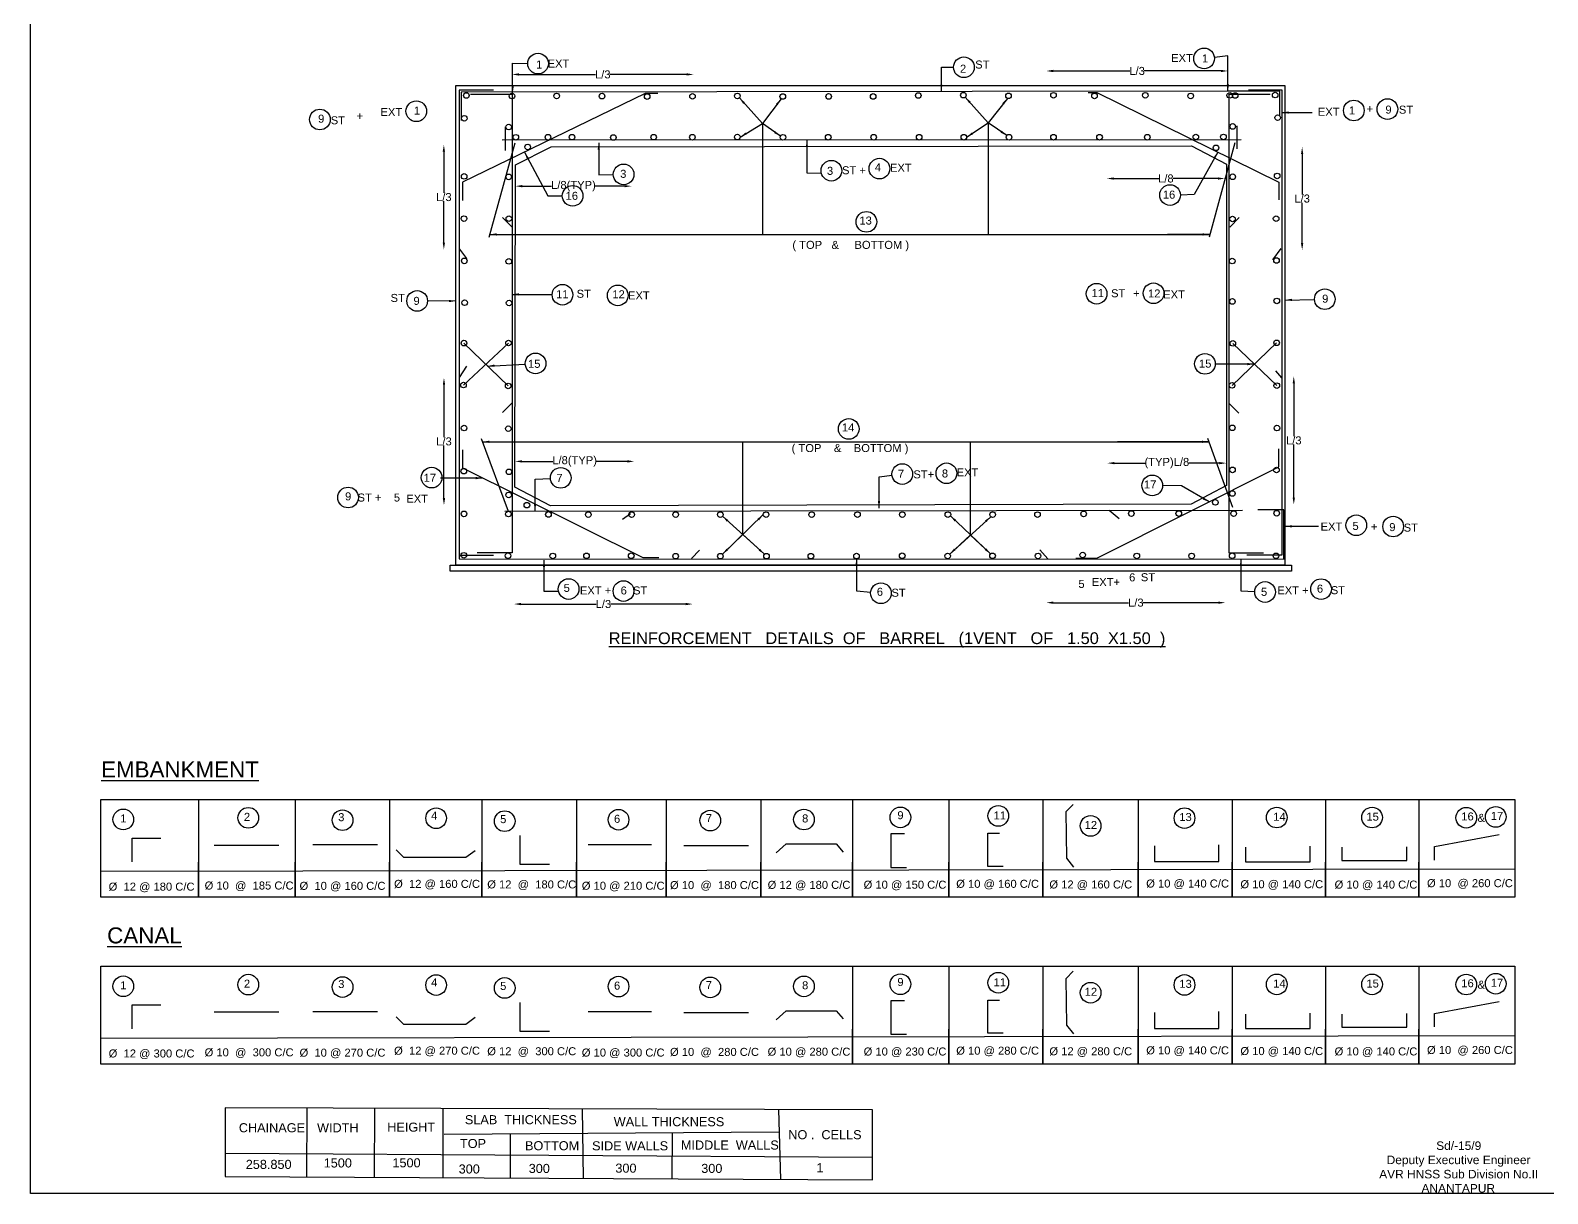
# Model space of a CAD drawing. Header units: inches. Extents: x 43114 to 47894, y -107 to 3224.
# Drawn here: x 43114 to 45958, y -107 to 2074 of the extents above; entities that cross this region are included whole.
import ezdxf

# ---------------------------------------------------------------- set-up
doc = ezdxf.new("R2010")
doc.units = ezdxf.units.IN
doc.header["$MEASUREMENT"] = 0
for name, color, linetype in [('DIMENSIONS', 255, 'Continuous'), ('DRAWING', 2, 'Continuous'), ('TEXT', 1, 'Continuous')]:
    doc.layers.add(name, color=color, linetype=linetype)
doc.styles.get("Standard").update_dxf_attribs({"font": 'arial.ttf', "height": 15})
doc.dimstyles.get("Standard").update_dxf_attribs({"dimtxt": 12, "dimasz": 13, "dimexe": 0.18, "dimexo": 0.0625, "dimgap": 0.09, "dimtad": 0, "dimtih": 1, "dimtoh": 1, "dimdec": 4, "dimzin": 0, "dimdsep": 46, "dimtxsty": 'Standard', "dimcen": 0.09, "dimse1": 1, "dimse2": 1, "dimadec": 0, "dimazin": 0, "dimtfac": 1, "dimtdec": 4, "dimtofl": 0, "dimtmove": 0, "dimatfit": 3, "dimfxl": 1, "dimtolj": 1, "dimtzin": 0, "dimarcsym": 0})

# ---------------------------------------------------------------- blocks, each defined once
blk = doc.blocks.new('*D12')
at = {"layer": 'Defpoints', "color": 0, "transparency": 16777216}
for p in [(44357, 1990.9), (44357, 1970.1), (44016.3, 1955.6)]:
    blk.add_point(p, dxfattribs=at)
at = {"layer": 'DIMENSIONS', "color": 0, "lineweight": -2, "transparency": 16777216}
for p, q in [((44029.3, 1990.9), (44173.2, 1990.9)), ((44344, 1990.9), (44200, 1990.9))]:
    blk.add_line(p, q, dxfattribs=at)
at = {"layer": 'DIMENSIONS', "color": 0, "transparency": 16777216}
for points in [[(44029.3, 1993.1), (44029.3, 1988.8), (44016.3, 1990.9)], [(44344, 1993.1), (44344, 1988.8), (44357, 1990.9)]]:
    blk.add_solid(points, dxfattribs=at)
at = {"layer": 'DIMENSIONS', "color": 0, "transparency": 16777216, "insert": (44186.6, 1990.9), "char_height": 15, "attachment_point": 5}
blk.add_mtext('\\A1;L/3', dxfattribs=at)
blk = doc.blocks.new('*D13')
at = {"layer": 'Defpoints', "color": 0, "transparency": 16777216}
for p in [(43911.2, 1859.1), (43888.7, 1662.7), (43911.2, 1662.7)]:
    blk.add_point(p, dxfattribs=at)
at = {"layer": 'DIMENSIONS', "color": 0, "lineweight": -2, "transparency": 16777216}
for p, q in [((43888.7, 1846.1), (43888.7, 1768.8)), ((43888.7, 1675.7), (43888.7, 1753.1))]:
    blk.add_line(p, q, dxfattribs=at)
at = {"layer": 'DIMENSIONS', "color": 0, "transparency": 16777216}
for points in [[(43886.5, 1846.1), (43890.9, 1846.1), (43888.7, 1859.1)], [(43886.5, 1675.7), (43890.9, 1675.7), (43888.7, 1662.7)]]:
    blk.add_solid(points, dxfattribs=at)
at = {"layer": 'DIMENSIONS', "color": 0, "transparency": 16777216, "insert": (43888.7, 1760.9), "char_height": 15, "attachment_point": 5}
blk.add_mtext('\\A1;L/3', dxfattribs=at)
blk = doc.blocks.new('*D14')
at = {"layer": 'Defpoints', "color": 0, "transparency": 16777216}
for p in [(43911.2, 1422.1), (43888.9, 1183.7), (43911.2, 1183.7)]:
    blk.add_point(p, dxfattribs=at)
at = {"layer": 'DIMENSIONS', "color": 0, "lineweight": -2, "transparency": 16777216}
for p, q in [((43888.9, 1409.1), (43888.9, 1310.8)), ((43888.9, 1196.7), (43888.9, 1295.1))]:
    blk.add_line(p, q, dxfattribs=at)
at = {"layer": 'DIMENSIONS', "color": 0, "transparency": 16777216}
for points in [[(43886.7, 1409.1), (43891.1, 1409.1), (43888.9, 1422.1)], [(43886.7, 1196.7), (43891.1, 1196.7), (43888.9, 1183.7)]]:
    blk.add_solid(points, dxfattribs=at)
at = {"layer": 'DIMENSIONS', "color": 0, "transparency": 16777216, "insert": (43888.9, 1302.9), "char_height": 15, "attachment_point": 5}
blk.add_mtext('\\A1;L/3', dxfattribs=at)
blk = doc.blocks.new('*D15')
at = {"layer": 'Defpoints', "color": 0, "transparency": 16777216}
for p in [(44022, 1259.5), (44245.6, 1265.5), (44245.6, 1182.9)]:
    blk.add_point(p, dxfattribs=at)
at = {"layer": 'DIMENSIONS', "color": 0, "lineweight": -2, "transparency": 16777216}
for p, q in [((44035, 1265.5), (44092.9, 1265.5)), ((44232.6, 1265.5), (44174.6, 1265.5))]:
    blk.add_line(p, q, dxfattribs=at)
at = {"layer": 'DIMENSIONS', "color": 0, "transparency": 16777216}
for points in [[(44035, 1267.7), (44035, 1263.4), (44022, 1265.5)], [(44232.6, 1267.7), (44232.6, 1263.4), (44245.6, 1265.5)]]:
    blk.add_solid(points, dxfattribs=at)
at = {"layer": 'DIMENSIONS', "color": 0, "transparency": 16777216, "insert": (44133.8, 1265.5), "char_height": 15, "attachment_point": 5}
blk.add_mtext('\\A1;L/8(TYP)', dxfattribs=at)
blk = doc.blocks.new('*D16')
at = {"layer": 'Defpoints', "color": 0, "transparency": 16777216}
for p in [(44022.8, 1781.9), (44240.4, 1791.1), (44240.4, 1781.5)]:
    blk.add_point(p, dxfattribs=at)
at = {"layer": 'DIMENSIONS', "color": 0, "lineweight": -2, "transparency": 16777216}
for p, q in [((44035.8, 1781.5), (44090.7, 1781.5)), ((44227.4, 1781.5), (44172.5, 1781.5))]:
    blk.add_line(p, q, dxfattribs=at)
at = {"layer": 'DIMENSIONS', "color": 0, "transparency": 16777216}
for points in [[(44035.8, 1783.6), (44035.8, 1779.3), (44022.8, 1781.5)], [(44227.4, 1783.6), (44227.4, 1779.3), (44240.4, 1781.5)]]:
    blk.add_solid(points, dxfattribs=at)
at = {"layer": 'DIMENSIONS', "color": 0, "transparency": 16777216, "insert": (44131.6, 1781.5), "char_height": 15, "attachment_point": 5}
blk.add_mtext('\\A1;L/8(TYP)', dxfattribs=at)
blk = doc.blocks.new('*D17')
at = {"layer": 'Defpoints', "color": 0, "transparency": 16777216}
for p in [(45358.1, 1997.4), (45018, 1970.1), (45358.1, 1970.1)]:
    blk.add_point(p, dxfattribs=at)
at = {"layer": 'DIMENSIONS', "color": 0, "lineweight": -2, "transparency": 16777216}
for p, q in [((45031, 1997.4), (45174.7, 1997.4)), ((45345.1, 1997.4), (45201.5, 1997.4))]:
    blk.add_line(p, q, dxfattribs=at)
at = {"layer": 'DIMENSIONS', "color": 0, "transparency": 16777216}
for points in [[(45031, 1999.6), (45031, 1995.2), (45018, 1997.4)], [(45345.1, 1999.6), (45345.1, 1995.2), (45358.1, 1997.4)]]:
    blk.add_solid(points, dxfattribs=at)
at = {"layer": 'DIMENSIONS', "color": 0, "transparency": 16777216, "insert": (45188.1, 1997.4), "char_height": 15, "attachment_point": 5}
blk.add_mtext('\\A1;L/3', dxfattribs=at)
blk = doc.blocks.new('*D18')
at = {"layer": 'Defpoints', "color": 0, "transparency": 16777216}
for p in [(45131.4, 1795.8), (45131.4, 1794.8), (45352.6, 1794.8)]:
    blk.add_point(p, dxfattribs=at)
at = {"layer": 'DIMENSIONS', "color": 0, "lineweight": -2, "transparency": 16777216}
for p, q in [((45144.4, 1795.8), (45228.6, 1795.8)), ((45339.6, 1795.8), (45255.5, 1795.8))]:
    blk.add_line(p, q, dxfattribs=at)
at = {"layer": 'DIMENSIONS', "color": 0, "transparency": 16777216}
for points in [[(45144.4, 1798), (45144.4, 1793.6), (45131.4, 1795.8)], [(45339.6, 1798), (45339.6, 1793.6), (45352.6, 1795.8)]]:
    blk.add_solid(points, dxfattribs=at)
at = {"layer": 'DIMENSIONS', "color": 0, "transparency": 16777216, "insert": (45242, 1795.8), "char_height": 15, "attachment_point": 5}
blk.add_mtext('\\A1;L/8', dxfattribs=at)
blk = doc.blocks.new('*D19')
at = {"layer": 'Defpoints', "color": 0, "transparency": 16777216}
for p in [(45132.4, 1262.3), (45355.4, 1262.3), (45355.4, 1262.3)]:
    blk.add_point(p, dxfattribs=at)
at = {"layer": 'DIMENSIONS', "color": 0, "lineweight": -2, "transparency": 16777216}
for p, q in [((45145.4, 1262.3), (45203, 1262.3)), ((45342.4, 1262.3), (45284.8, 1262.3))]:
    blk.add_line(p, q, dxfattribs=at)
at = {"layer": 'DIMENSIONS', "color": 0, "transparency": 16777216}
for points in [[(45145.4, 1264.4), (45145.4, 1260.1), (45132.4, 1262.3)], [(45342.4, 1264.4), (45342.4, 1260.1), (45355.4, 1262.3)]]:
    blk.add_solid(points, dxfattribs=at)
at = {"layer": 'DIMENSIONS', "color": 0, "transparency": 16777216, "insert": (45243.9, 1262.3), "char_height": 15, "attachment_point": 5}
blk.add_mtext('\\A1;(TYP)L/8', dxfattribs=at)
blk = doc.blocks.new('*D20')
at = {"layer": 'Defpoints', "color": 0, "transparency": 16777216}
for p in [(44020.2, 1059.5), (44355.1, 1059.5), (44355.1, 998.1)]:
    blk.add_point(p, dxfattribs=at)
at = {"layer": 'DIMENSIONS', "color": 0, "lineweight": -2, "transparency": 16777216}
for p, q in [((44033.2, 998.1), (44174.3, 998.1)), ((44342.1, 998.1), (44201.1, 998.1))]:
    blk.add_line(p, q, dxfattribs=at)
at = {"layer": 'DIMENSIONS', "color": 0, "transparency": 16777216}
for points in [[(44033.2, 1000.3), (44033.2, 995.9), (44020.2, 998.1)], [(44342.1, 1000.3), (44342.1, 995.9), (44355.1, 998.1)]]:
    blk.add_solid(points, dxfattribs=at)
at = {"layer": 'DIMENSIONS', "color": 0, "transparency": 16777216, "insert": (44187.7, 998.1), "char_height": 15, "attachment_point": 5}
blk.add_mtext('\\A1;L/3', dxfattribs=at)
blk = doc.blocks.new('*D21')
at = {"layer": 'Defpoints', "color": 0, "transparency": 16777216}
for p in [(45017.9, 1059.5), (45353.5, 1059.5), (45353.5, 1000.7)]:
    blk.add_point(p, dxfattribs=at)
at = {"layer": 'DIMENSIONS', "color": 0, "lineweight": -2, "transparency": 16777216}
for p, q in [((45030.9, 1000.7), (45172.3, 1000.7)), ((45340.5, 1000.7), (45199.1, 1000.7))]:
    blk.add_line(p, q, dxfattribs=at)
at = {"layer": 'DIMENSIONS', "color": 0, "transparency": 16777216}
for points in [[(45030.9, 1002.8), (45030.9, 998.5), (45017.9, 1000.7)], [(45340.5, 1002.8), (45340.5, 998.5), (45353.5, 1000.7)]]:
    blk.add_solid(points, dxfattribs=at)
at = {"layer": 'DIMENSIONS', "color": 0, "transparency": 16777216, "insert": (45185.7, 1000.7), "char_height": 15, "attachment_point": 5}
blk.add_mtext('\\A1;L/3', dxfattribs=at)
blk = doc.blocks.new('*D22')
at = {"layer": 'Defpoints', "color": 0, "transparency": 16777216}
for p in [(45465.2, 1854.7), (45465.2, 1661.7), (45497.5, 1661.7)]:
    blk.add_point(p, dxfattribs=at)
at = {"layer": 'DIMENSIONS', "color": 0, "lineweight": -2, "transparency": 16777216}
for p, q in [((45497.5, 1841.7), (45497.5, 1766.1)), ((45497.5, 1674.7), (45497.5, 1750.4))]:
    blk.add_line(p, q, dxfattribs=at)
at = {"layer": 'DIMENSIONS', "color": 0, "transparency": 16777216}
for points in [[(45495.3, 1841.7), (45499.6, 1841.7), (45497.5, 1854.7)], [(45495.3, 1674.7), (45499.6, 1674.7), (45497.5, 1661.7)]]:
    blk.add_solid(points, dxfattribs=at)
at = {"layer": 'DIMENSIONS', "color": 0, "transparency": 16777216, "insert": (45497.5, 1758.2), "char_height": 15, "attachment_point": 5}
blk.add_mtext('\\A1;L/3', dxfattribs=at)
blk = doc.blocks.new('*D23')
at = {"layer": 'Defpoints', "color": 0, "transparency": 16777216}
for p in [(45465.2, 1424.9), (45465.2, 1184.8), (45481.8, 1184.8)]:
    blk.add_point(p, dxfattribs=at)
at = {"layer": 'DIMENSIONS', "color": 0, "lineweight": -2, "transparency": 16777216}
for p, q in [((45481.8, 1411.9), (45481.8, 1312.7)), ((45481.8, 1197.8), (45481.8, 1297))]:
    blk.add_line(p, q, dxfattribs=at)
at = {"layer": 'DIMENSIONS', "color": 0, "transparency": 16777216}
for points in [[(45479.7, 1411.9), (45484, 1411.9), (45481.8, 1424.9)], [(45479.7, 1197.8), (45484, 1197.8), (45481.8, 1184.8)]]:
    blk.add_solid(points, dxfattribs=at)
at = {"layer": 'DIMENSIONS', "color": 0, "transparency": 16777216, "insert": (45481.8, 1304.8), "char_height": 15, "attachment_point": 5}
blk.add_mtext('\\A1;L/3', dxfattribs=at)

msp = doc.modelspace()

# ---------------------------------------------------------------- linework, layer by layer
at = {"layer": 'DIMENSIONS', "color": 0}
for points in [[(47866.9341, -107.15643), (43113.60734, -107.15643), (43113.60734, 3223.7276), (47866.9341, 3223.7276)], [(43911.20221, 1970.09707), (45465.18072, 1970.09707), (45465.18072, 1071.07114), (43911.20221, 1071.07114)], [(43900.82575, 1071.07114), (45477.26837, 1071.07114), (45477.26837, 1059.54431), (43900.82575, 1059.54431)]]:
    msp.add_lwpolyline(points, close=True, dxfattribs=at)
for points in [[(43981.51404, 1961.25645), (43917.66757, 1961.25645), (43917.66757, 1083.01783), (45465.18072, 1082.19506)], [(45455.88394, 1913.52929), (45455.88394, 1959.39048), (45358.31889, 1959.39048), (43921.44177, 1957.83593), (43921.44177, 1904.30744)], [(44290.05481, 1954.8723), (44265.97558, 1954.8723), (43923.88284, 1788.93222), (43923.88284, 1754.42552)], [(43938.37175, 1953.89787), (44016.45403, 1953.89787), (44016.45403, 1094.07107), (43951.1508, 1094.07107)], [(45096.34321, 1956.95323), (45112.42064, 1956.95323), (45453.64158, 1789.02239), (45453.64158, 1755.61854)], [(45425.32953, 1093.42523), (45360.46645, 1093.42523), (45360.46645, 1953.65748), (45437.61013, 1953.65748)], [(45397.02515, 1961.79354), (45459.48228, 1961.79354), (45459.48228, 1089.44743), (45393.81161, 1089.44743)], [(44003.67153, 1892.87062), (44003.67153, 1848.55378)], [(44486.15812, 1898.84671), (44486.15812, 1690.98977)], [(44909.00623, 1900.48608), (44909.00623, 1690.98977)], [(45375.03714, 1894.36809), (45375.03714, 1851.48743)], [(44021.9473, 1862.30087), (43972.98367, 1685.42676)], [(45383.06484, 1868.27194), (43997.91012, 1867.39717)], [(44022.87766, 1821.36974), (44089.54252, 1854.98226), (45290.19299, 1856.79029), (45355.40659, 1822.98632), (45355.40659, 1220.2384), (45289.70656, 1185.52477), (44088.82379, 1182.47821), (44021.92912, 1217.04012), (44022.87766, 1821.36974)], [(45371.14874, 1862.77495), (45322.90813, 1685.80764)], [(43998.34949, 1722.63291), (44016.45403, 1704.43742)], [(45379.24803, 1722.93886), (45361.91148, 1704.77962)], [(43917.73846, 1663.39072), (43931.09381, 1645.97571)], [(45457.32548, 1664.5722), (45441.828, 1643.52122)], [(44009.82153, 1487.43843), (43925.45675, 1408.58263)], [(43926.30409, 1487.277), (44009.19297, 1407.004)], [(45449.60781, 1487.71234), (45366.11871, 1408.05864)], [(45367.51542, 1486.68007), (45449.96019, 1407.59741)], [(43917.80366, 1422.96832), (43931.83355, 1444.25924)], [(45459.12342, 1422.35258), (45448.46098, 1434.99476)], [(44016.18336, 1374.82825), (43998.41821, 1357.14913)], [(45360.79109, 1374.2556), (45379.04371, 1356.19534)], [(43958.91423, 1308.30868), (44009.46858, 1172.20034)], [(45320.0045, 1309.29703), (45367.12634, 1179.58371)], [(44291.83585, 1084.74515), (44262.06359, 1084.74515), (43924.24658, 1252.6077), (43924.24658, 1287.3292)], [(44449.19269, 1128.07149), (44449.19269, 1302.24158)], [(44876.05076, 1127.47472), (44876.05076, 1302.24158)], [(45073.47373, 1084.05736), (45112.75811, 1084.05736), (45453.56012, 1255.05708), (45453.56012, 1288.98409)], [(44002.78935, 1172.19027), (45385.66291, 1174.27544)], [(44223.65825, 1157.08607), (44238.47379, 1167.72788)], [(45135.99655, 1173.901), (45154.7514, 1158.4938)], [(45463.34929, 1082.19603), (45463.34929, 1174.55926), (45414.26986, 1174.55926)], [(43917.66757, 1089.78402), (43981.74393, 1089.78402)], [(44368.01401, 1098.93081), (44352.73549, 1083.19943)], [(45020.79192, 1082.86425), (45005.83495, 1099.62761)]]:
    msp.add_lwpolyline(points, dxfattribs=at)
for centre in [(43930.94011, 1951.46515), (44016.31121, 1950.32757), (44100.13857, 1950.6463), (44185.22421, 1950.29535), (44269.82243, 1949.452), (44354.77628, 1949.85829), (44438.92892, 1950.56705), (44523.9347, 1949.55089), (44609.97997, 1949.64411), (44693.33291, 1949.64411), (44777.92379, 1951.49979), (44862.47713, 1952.09637), (44947.06799, 1950.85926), (45031.45253, 1951.89019), (45108.32576, 1950.65381), (45203.43892, 1951.89093), (45288.64874, 1950.65381), (45361.85595, 1951.65263), (45371.96386, 1951.46381), (45446.85158, 1952.24192), (43927.00112, 1908.70037), (45451.58724, 1909.89751), (44010.30919, 1892.26541), (44023.59567, 1873.1341), (44083.80004, 1873.23569), (44128.86069, 1873.35339), (44206.52498, 1872.74702), (44281.9815, 1873.33841), (44354.48887, 1873.24224), (44438.81661, 1873.47551), (44524.36182, 1873.16858), (44609.18444, 1873.20827), (44694.33401, 1873.20827), (44779.59691, 1873.20827), (44863.38825, 1873.20827), (44948.1514, 1873.20827), (45031.47066, 1873.20827), (45117.71801, 1873.20827), (45207.21623, 1873.20827), (45298.16106, 1873.65244), (45349.9888, 1873.68523), (45367.29683, 1893.38862), (44045.79355, 1854.98322), (45335.99189, 1853.30502), (43926.81759, 1799.76754), (44010.24282, 1798.8253), (45367.3318, 1799.09312), (45450.67844, 1800.58716), (43926.34407, 1720.62135), (44010.60962, 1720.52991), (45366.93172, 1719.94305), (45448.66938, 1720.56398), (43927.00977, 1641.38824), (44010.39768, 1640.48803), (45366.43175, 1641.0847), (45449.40502, 1642.15268), (43927.61457, 1562.94943), (44010.8089, 1562.46512), (45366.71408, 1565.3605), (45449.90064, 1566.37151), (43926.30409, 1487.277), (44009.82153, 1487.43843), (45367.51542, 1486.68007), (45449.60781, 1487.71234), (43925.45675, 1408.58263), (44009.19297, 1407.004), (45366.11871, 1408.05864), (45449.96019, 1407.59741), (43926.61732, 1328.08561), (44009.54516, 1326.88743), (45366.50487, 1328.42754), (45450.24435, 1328.02713), (43926.01786, 1247.20818), (45366.95548, 1249.5909), (45449.28625, 1249.40262), (44010.7441, 1246.00999), (44010.24327, 1202.59967), (45366.70795, 1205.2938), (43926.41347, 1167.12228), (44009.71603, 1166.77102), (44044.33757, 1183.45594), (44084.75864, 1166.0685), (44159.46177, 1165.83184), (44240.63638, 1165.83184), (44323.24269, 1165.83184), (44406.78713, 1165.83184), (44492.68793, 1165.83184), (44578.25406, 1165.83184), (44663.94066, 1165.83184), (44747.98348, 1165.83184), (44833.45586, 1165.83184), (44917.3014, 1165.83184), (45001.35606, 1165.83184), (45087.89952, 1167.12461), (45177.31292, 1167.74404), (45266.21276, 1167.74404), (45334.86837, 1188.72528), (45369.01196, 1167.62454), (45449.83553, 1168.37766), (43925.99622, 1089.50972), (44008.997, 1088.66218), (44092.88758, 1088.32084), (44156.04917, 1088.45757), (44239.89979, 1088.63194), (44323.0649, 1087.86527), (44407.01064, 1087.86527), (44493.51503, 1087.86527), (44576.64452, 1087.86527), (44662.13894, 1088.13349), (44747.88953, 1088.58215), (44832.97199, 1088.22322), (44917.15826, 1088.49124), (45002.37061, 1088.23762), (45086.23713, 1090.09239), (45187.4766, 1088.27132), (45290.25742, 1088.27132), (45366.37099, 1088.64787), (45448.32498, 1088.45959)]:
    msp.add_circle(centre, 5.24032, dxfattribs=at)
at = {"layer": 'DRAWING', "color": 0}
for points in [[(43245.4694, 631.90316), (45896.26093, 631.90316), (45896.26093, 448.57817), (43245.43742, 448.57817), (43245.4694, 631.90316)], [(43428.59964, 631.90316), (43428.59964, 448.57817), (43428.59964, 514.08312)], [(43609.82728, 631.90316), (43609.82728, 448.57817), (43609.82728, 514.08312)], [(43786.84837, 631.90316), (43786.84837, 448.57817), (43786.84837, 514.08312)], [(43959.78749, 631.90316), (43959.78749, 448.57817), (43959.78749, 514.08312)], [(44137.56167, 631.90316), (44137.56167, 448.57817), (44137.56167, 514.08312)], [(44305.26019, 631.90316), (44305.26019, 448.57817), (44305.26019, 514.08312)], [(44482.7848, 631.90316), (44482.7848, 448.57817), (44482.7848, 514.08312)], [(44654.87061, 631.90316), (44654.87061, 448.57817), (44654.87061, 514.08312)], [(44835.0155, 631.90316), (44835.0155, 448.57817), (44835.0155, 514.08312)], [(45011.22997, 631.90316), (45011.22997, 448.57817), (45011.22997, 514.08312)], [(45190.06473, 631.90316), (45190.06473, 448.57817), (45190.06473, 514.08312)], [(45366.12631, 631.90316), (45366.12631, 448.57817), (45366.12631, 514.08312)], [(45541.03063, 631.90316), (45541.03063, 448.57817), (45541.03063, 514.08312)], [(45715.93496, 631.90316), (45715.93496, 448.57817), (45715.93496, 514.08312)], [(45069.39909, 504.88076), (45056.47777, 521.62759), (45055.02056, 609.05608), (45068.36979, 622.36021)], [(43304.35061, 514.59715), (43304.35061, 559.42465), (43358.1014, 559.42465)], [(43457.8909, 546.11648), (43579.50668, 546.11648)], [(43642.93339, 547.28875), (43764.4569, 547.28875)], [(44030.96224, 564.06932), (44030.96224, 510.36971), (44086.58263, 510.36971)], [(44159.02933, 547.25901), (44277.84027, 547.25901)], [(44338.60204, 545.40813), (44459.53287, 545.40813)], [(44511.71032, 531.61231), (44530.17254, 548.42262), (44624.11956, 548.42262), (44636.97301, 533.24664)], [(44752.29252, 567.21619), (44726.61995, 567.21619), (44726.61995, 504.52666), (44755.62399, 504.52666)], [(44937.19889, 506.24718), (44908.30746, 506.24718), (44908.30746, 568.45679), (44930.26882, 568.45679)], [(45220.83584, 544.96445), (45220.83584, 515.19296), (45341.58058, 515.19296), (45341.58058, 546.97728)], [(45391.33335, 542.08299), (45391.33335, 515.05355), (45512.72627, 515.05355), (45512.72627, 544.18227)], [(45572.04171, 542.29216), (45572.04171, 517.47389), (45694.01035, 517.47389), (45694.01035, 543.026)], [(45745.46105, 518.15395), (45745.46105, 543.45313), (45866.73201, 565.81352)], [(43799.18793, 537.22629), (43813.20986, 523.45118), (43930.05941, 523.45118), (43947.11945, 536.29239)], [(43245.44591, 497.23527), (45896.26093, 501.94519)], [(43245.4694, 319.16724), (45896.26093, 319.16724), (45896.26093, 135.84225), (43245.43742, 135.84225), (43245.4694, 319.16724)], [(44654.87061, 319.16724), (44654.87061, 135.84225), (44654.87061, 201.3472)], [(44835.0155, 319.16724), (44835.0155, 135.84225), (44835.0155, 201.3472)], [(45011.22997, 319.16724), (45011.22997, 135.84225), (45011.22997, 201.3472)], [(45190.06473, 319.16724), (45190.06473, 135.84225), (45190.06473, 201.3472)], [(45366.12631, 319.16724), (45366.12631, 135.84225), (45366.12631, 201.3472)], [(45541.03063, 319.16724), (45541.03063, 135.84225), (45541.03063, 201.3472)], [(45715.93496, 319.16724), (45715.93496, 135.84225), (45715.93496, 201.3472)], [(45069.39909, 192.14484), (45056.47777, 208.89167), (45055.02056, 296.32016), (45068.36979, 309.62429)], [(43304.35061, 201.86123), (43304.35061, 246.68873), (43358.1014, 246.68873)], [(43457.8909, 233.38056), (43579.50668, 233.38056)], [(43642.93339, 234.55283), (43764.4569, 234.55283)], [(44030.96224, 251.3334), (44030.96224, 197.6338), (44086.58263, 197.6338)], [(44159.02933, 234.52309), (44277.84027, 234.52309)], [(44338.60204, 232.67221), (44459.53287, 232.67221)], [(44511.71032, 218.87639), (44530.17254, 235.6867), (44624.11956, 235.6867), (44636.97301, 220.51072)], [(44752.29252, 254.48027), (44726.61995, 254.48027), (44726.61995, 191.79074), (44755.62399, 191.79074)], [(44937.19889, 193.51127), (44908.30746, 193.51127), (44908.30746, 255.72087), (44930.26882, 255.72087)], [(45220.83584, 232.22853), (45220.83584, 202.45705), (45341.58058, 202.45705), (45341.58058, 234.24137)], [(45391.33335, 229.34707), (45391.33335, 202.31763), (45512.72627, 202.31763), (45512.72627, 231.44635)], [(45572.04171, 229.55624), (45572.04171, 204.73797), (45694.01035, 204.73797), (45694.01035, 230.29008)], [(45745.46105, 205.41804), (45745.46105, 230.71722), (45866.73201, 253.0776)], [(43799.18793, 224.49037), (43813.20986, 210.71526), (43930.05941, 210.71526), (43947.11945, 223.55647)], [(43245.44591, 184.49935), (45896.26093, 189.20927)], [(43478.63589, 53.55119), (43478.63589, -75.10788), (44692.10754, -81.25386), (44692.10754, 50.14436), (43478.63589, 53.55119)], [(43632.14005, 53.12023), (43631.48668, -75.88204)], [(43758.94376, 52.76422), (43758.28894, -76.52427)], [(43886.67526, 52.40562), (43886.90325, -77.17567)], [(44147.65349, 51.67292), (44149.97966, -78.5081)], [(44515.73764, 50.63952), (44519.46496, -80.37946)], [(43889.00027, 4.30976), (44516.93494, 8.5531)], [(44013.209, 5.14912), (44012.78881, -77.81325)], [(44316.32898, 7.19748), (44315.89064, -79.3484)], [(43478.63589, -31.00084), (44692.10754, -38.56462)]]:
    msp.add_lwpolyline(points, dxfattribs=at)
for centre in [(44065.19745, 2011.16048), (44863.47008, 2004.37103), (45313.69888, 2020.88725), (43837.06561, 1921.94765), (45594.37213, 1923.27908), (45657.36481, 1925.90128), (43656.30784, 1906.47448), (44225.61164, 1803.59264), (44615.05051, 1810.48375), (44705.14989, 1814.31058), (44130.06576, 1763.41406), (45249.85793, 1764.85934), (44680.75683, 1714.57988), (44111.01102, 1578.0244), (44214.67495, 1576.73673), (45112.25521, 1579.81781), (45218.93371, 1580.64828), (43838.62292, 1566.31007), (45539.94121, 1569.56358), (44060.55748, 1449.126), (45315.31501, 1448.36523), (44647.63964, 1326.30437), (43865.80569, 1235.15778), (44107.79668, 1234.65188), (44747.97802, 1241.83108), (44830.76616, 1243.18697), (45216.46916, 1220.43932), (43709.19134, 1197.8133), (45598.9499, 1145.77086), (45668.0856, 1143.4095), (44122.51367, 1026.28825), (44225.43865, 1022.45479), (44708.02295, 1018.38268), (45427.90068, 1020.696), (45532.91367, 1026.07615), (43287.85768, 594.35218), (43522.1905, 597.35679), (43698.80211, 592.90727), (43874.22902, 596.64546), (44002.70664, 591.13192), (44216.09879, 593.76846), (44387.99571, 592.20901), (44563.66505, 594.18571), (44744.46088, 598.15546), (44927.91808, 601.00578), (45100.98761, 582.25973), (45276.9209, 596.80268), (45449.90645, 597.90468), (45628.49476, 597.90468), (45805.05955, 597.60276), (45860.37689, 599.10008), (43287.85768, 281.61626), (43522.1905, 284.62088), (43698.80211, 280.17136), (43874.22902, 283.90954), (44002.70664, 278.396), (44216.09879, 281.03254), (44387.99571, 279.4731), (44563.66505, 281.44979), (44744.46088, 285.41954), (44927.91808, 288.26986), (45100.98761, 269.52382), (45276.9209, 284.06677), (45449.90645, 285.16876), (45628.49476, 285.16876), (45805.05955, 284.86684), (45860.37689, 286.36416)]:
    msp.add_circle(centre, 19.37489, dxfattribs=at)

# ---------------------------------------------------------------- texts
at = {"layer": 'DIMENSIONS', "color": 0, "insert": (45642.30604, -9.1952), "char_height": 16, "width": 295.3887963, "attachment_point": 1}
msp.add_mtext('\\pi106.44;Sd/-15/9\\P\\pi13.593;Deputy Executive Engineer \\P\\pi-0.36563;AVR HNSS Sub Division No.II \\P\\pi78.909;ANANTAPUR ', dxfattribs=at)
at = {"layer": 'TEXT', "color": 0}
for s, height, p in [('EXT', 15, (45251.81419, 2014.31957)), ('1', 15, (45309.78238, 2013.48556)), ('1', 15, (44061.50636, 2002.03402)), ('EXT', 15, (44083.12659, 2003.8166)), ('2', 15, (44856.13294, 1994.1613)), ('ST', 15, (44884.67034, 2001.98121)), ('9', 15, (43653.02824, 1900.47405)), ('ST', 15, (43676.69307, 1897.45596)), ('+', 15, (43725.03608, 1905.67401)), ('EXT ', 15, (43769.89137, 1913.02607)), ('1', 15, (43832.47098, 1915.57754)), ('EXT', 15, (45526.82723, 1913.35846)), ('1', 15, (45585.19719, 1915.85581)), ('+', 15, (45618.31874, 1918.95603)), ('9', 15, (45653.50417, 1917.50478)), ('ST', 15, (45678.79749, 1917.3382)), ('4', 15, (44696.66026, 1809.57916)), ('EXT', 15, (44724.87848, 1808.44001)), ('3', 15, (44219.13641, 1797.14802)), ('3', 15, (44606.78084, 1802.69313)), ('ST +', 15, (44635.03989, 1803.81149)), ('16', 15, (44116.89104, 1755.88123)), ('16', 15, (45236.34805, 1758.09232)), ('13', 15, (44667.56735, 1709.51269)), ('( TOP   &     BOTTOM )', 15, (44541.92976, 1663.9336)), ('ST', 15, (43788.80405, 1564.46543)), ('9', 15, (43831.74565, 1558.98304)), ('11', 15, (44099.16437, 1571.50368)), ('ST', 15, (44137.51435, 1572.27847)), ('12', 15, (44204.55149, 1571.34019)), ('EXT', 15, (44233.86092, 1569.02143)), ('11', 15, (45102.6877, 1573.62933)), ('ST', 15, (45139.33365, 1573.23078)), ('+', 15, (45180.48154, 1573.05047)), ('12', 15, (45208.56453, 1572.7761)), ('EXT', 15, (45236.96962, 1571.06716)), ('9', 15, (45534.97651, 1563.07854)), ('15', 15, (44046.41548, 1440.95121)), ('15', 15, (45304.05811, 1441.30837)), ('14', 15, (44634.71744, 1321.57051)), ('( TOP    &    BOTTOM )', 15, (44540.62031, 1283.06378)), ('EXT', 15, (44849.81453, 1237.50071)), ('17', 15, (43850.86995, 1227.34413)), ('7', 15, (44099.66654, 1226.98211)), ('7 ', 15, (44739.71019, 1234.80406)), ('ST+', 15, (44768.7175, 1233.76723)), ('8', 15, (44822.16993, 1235.39887)), ('17', 15, (45200.97648, 1214.73475)), ('9', 15, (43703.58583, 1192.49427)), ('ST +    5', 15, (43726.84121, 1190.28158)), ('EXT', 15, (43818.26749, 1188.14132)), ('EXT', 15, (45532.00882, 1135.91305)), ('5', 15, (45591.7988, 1137.11848)), ('+', 15, (45626.28831, 1135.58139)), ('9', 15, (45660.79963, 1134.84816)), ('ST', 15, (45687.70278, 1133.92312)), ('6', 15, (45173.15556, 1040.60963)), ('ST', 15, (45195.06108, 1040.88735)), ('5', 15, (44113.20648, 1020.87071)), ('EXT +   6  ST', 15, (44143.71767, 1016.08426)), ('6', 15, (44700.2266, 1013.63478)), ('ST', 15, (44727.67973, 1011.83249)), ('5', 15, (45078.15621, 1028.35556)), ('EXT+ ', 15, (45103.14658, 1031.8847)), ('5', 15, (45420.31756, 1013.56515)), ('EXT +', 15, (45450.89999, 1016.40576)), ('6', 15, (45525.10676, 1019.53036)), ('ST', 15, (45551.1182, 1016.61566)), ('%%UREINFORCEMENT   DETAILS  OF   BARREL   (1VENT   OF   1.50  X1.50  )', 22, (44197.73649, 923.11305)), ('%%UEMBANKMENT', 30, (43246.24989, 673.0465)), ('1', 15, (43282.14028, 588.63599)), ('2', 15, (43513.90543, 591.69067)), ('3', 15, (43690.63399, 591.07973)), ('4', 15, (43864.91647, 594.1344)), ('5', 15, (43994.19257, 587.44073)), ('6', 15, (44207.61219, 588.05166)), ('7', 15, (44379.76668, 589.28241)), ('8', 15, (44560.16433, 588.67147)), ('9', 15, (44738.72745, 594.78082)), ('11', 15, (44919.15469, 594.32262)), ('13', 15, (45267.25165, 591.41249)), ('14', 15, (45443.32627, 591.94917)), ('15', 15, (45617.91182, 592.02233)), ('16', 15, (45795.788, 592.50854)), ('&', 15, (45826.2512, 589.88013)), ('17', 15, (45851.05924, 593.51593)), ('12', 15, (45089.8283, 576.54272)), ('Ø  12 @ 180 C/C', 15, (43260.357, 460.87164)), ('Ø 10  @  185 C/C', 15, (43440.24626, 462.98548)), ('Ø  10 @ 160 C/C', 15, (43618.19495, 462.36962)), ('Ø  12 @ 160 C/C', 15, (43795.4279, 466.0648)), ('Ø 12  @  180 C/C', 15, (43969.99634, 465.03836)), ('Ø 10 @ 210 C/C', 15, (44147.2381, 462.57491)), ('Ø 10  @  180 C/C', 15, (44312.55965, 463.80664)), ('Ø 12 @ 180 C/C', 15, (44495.54884, 464.21721)), ('Ø 10 @ 150 C/C', 15, (44675.50211, 464.52978)), ('Ø 10 @ 160 C/C', 15, (44849.07482, 466.18128)), ('Ø 12 @ 160 C/C', 15, (45023.68712, 464.94265)), ('Ø 10 @ 140 C/C', 15, (45205.17991, 466.70898)), ('Ø 10 @ 140 C/C', 15, (45381.72816, 465.38778)), ('Ø 10 @ 140 C/C', 15, (45558.27641, 464.72719)), ('Ø 10  @ 260 C/C', 15, (45731.5185, 467.36958)), ('%%UCANAL', 30, (43257.57272, 361.95386)), ('1', 15, (43282.14028, 275.90007)), ('2', 15, (43513.90543, 278.95475)), ('3', 15, (43690.63399, 278.34381)), ('4', 15, (43864.91647, 281.39849)), ('5', 15, (43994.19257, 274.70481)), ('6', 15, (44207.61219, 275.31574)), ('7', 15, (44379.76668, 276.54649)), ('8', 15, (44560.16433, 275.93555)), ('9', 15, (44738.72745, 282.04491)), ('11', 15, (44919.15469, 281.5867)), ('13', 15, (45267.25165, 278.67658)), ('14', 15, (45443.32627, 279.21325)), ('15', 15, (45617.91182, 279.28641)), ('16', 15, (45795.788, 279.77262)), ('&', 15, (45826.2512, 277.14421)), ('17', 15, (45851.05924, 280.78001)), ('12', 15, (45089.8283, 263.8068)), ('Ø  12 @ 300 C/C', 15, (43260.357, 148.13572)), ('Ø 10  @  300 C/C', 15, (43440.24626, 150.24957)), ('Ø  10 @ 270 C/C', 15, (43618.19495, 149.6337)), ('Ø  12 @ 270 C/C', 15, (43795.4279, 153.32889)), ('Ø 12  @  300 C/C', 15, (43969.99634, 152.30245)), ('Ø 10 @ 300 C/C', 15, (44147.2381, 149.83899)), ('Ø 10  @  280 C/C', 15, (44312.55965, 151.07072)), ('Ø 10 @ 280 C/C', 15, (44495.54884, 151.48129)), ('Ø 10 @ 230 C/C', 15, (44675.50211, 151.79386)), ('Ø 10 @ 280 C/C', 15, (44849.07482, 153.44536)), ('Ø 12 @ 280 C/C', 15, (45023.68712, 152.20674)), ('Ø 10 @ 140 C/C', 15, (45205.17991, 153.97306)), ('Ø 10 @ 140 C/C', 15, (45381.72816, 152.65187)), ('Ø 10 @ 140 C/C', 15, (45558.27641, 151.99127)), ('Ø 10  @ 260 C/C', 15, (45731.5185, 154.63367)), ('SLAB  THICKNESS', 17, (43928.08519, 22.98824)), ('WALL THICKNESS', 17, (44207.12835, 19.2407)), ('CHAINAGE', 17, (43504.40488, 7.89118)), ('WIDTH', 17, (43651.04192, 7.89118)), ('HEIGHT', 17, (43782.56751, 9.00948)), ('NO .  CELLS', 17, (44534.39113, -5.10193)), ('TOP', 17, (43918.94656, -21.66439)), ('BOTTOM', 17, (44040.84594, -25.76286)), ('SIDE WALLS ', 17, (44166.55407, -25.97642)), ('MIDDLE  WALLS', 17, (44333.04167, -24.50449)), ('258.850', 17, (43517.41395, -60.77461)), ('1500', 17, (43663.47539, -58.09713)), ('1500', 17, (43792.2887, -57.81343)), ('300', 17, (43916.51298, -69.38264)), ('300', 17, (44047.7706, -68.39224)), ('300', 17, (44210.18643, -67.85338)), ('300', 17, (44371.1313, -68.3277)), ('1', 17, (44587.14875, -66.90476))]:
    msp.add_text(s, height=height, dxfattribs=at).set_placement(p)

# ---------------------------------------------------------------- dimensions: what is measured, and where the dimension line sits
at = {"layer": 'DIMENSIONS', "color": 0}
for base, p1, p2, text, picture, middle in [((44356.96279, 1990.94022), (44016.31121, 1955.56788), (44356.96279, 1970.09707), 'L/3', '*D12', (44186.637, 1990.94022)), ((45358.1208, 1997.40431), (45018.00742, 1970.09707), (45358.1208, 1970.09707), 'L/3', '*D17', (45188.06411, 1997.40431)), ((44240.39075, 1781.47059), (44022.81568, 1781.8804), (44240.39075, 1791.0641), 'L/8(TYP)', '*D16', (44131.60322, 1781.47059)), ((45131.4332, 1795.78845), (45352.61253, 1794.77616), (45131.4332, 1794.77616), 'L/8', '*D18', (45242.02287, 1795.78845)), ((44245.56079, 1265.53063), (44021.99571, 1259.4661), (44245.56079, 1182.87584), 'L/8(TYP)', '*D15', (44133.77825, 1265.53063)), ((45355.40659, 1262.27331), (45132.39361, 1262.27331), (45355.40659, 1262.27331), '(TYP)L/8', '*D19', (45243.9001, 1262.27331)), ((44355.09475, 998.11163), (44020.23429, 1059.54431), (44355.09475, 1059.54431), 'L/3', '*D20', (44187.66452, 998.11163)), ((45353.52116, 1000.66918), (45017.89312, 1059.54431), (45353.52116, 1059.54431), 'L/3', '*D21', (45185.70714, 1000.66918))]:
    dim = msp.add_linear_dim(base=base, p1=p1, p2=p2, text=text, dimstyle='Standard', dxfattribs=at)
    dim.commit()
    dim.dimension.update_dxf_attribs({"geometry": picture, "text_midpoint": middle})
for base, p1, p2, picture, middle in [((43888.69317, 1662.72921), (43911.20221, 1859.14791), (43911.20221, 1662.72921), '*D13', (43888.69317, 1760.93856)), ((45497.46695, 1661.72257), (45465.18072, 1854.72831), (45465.18072, 1661.72257), '*D22', (45497.46695, 1758.22544)), ((43888.89658, 1183.72664), (43911.20221, 1422.10812), (43911.20221, 1183.72664), '*D14', (43888.89658, 1302.91738)), ((45481.84477, 1184.75481), (45465.18072, 1424.89269), (45465.18072, 1184.75481), '*D23', (45481.84477, 1304.82375))]:
    dim = msp.add_linear_dim(base=base, p1=p1, p2=p2, angle=90, text='L/3', dimstyle='Standard', dxfattribs=at)
    dim.commit()
    dim.dimension.update_dxf_attribs({"geometry": picture, "text_midpoint": middle})

# ---------------------------------------------------------------- leaders
for points in [[(45358.31889, 1959.39048), (45358.31889, 2025.68861), (45332.96256, 2022.96013)], [(44017.62177, 1955.40136), (44017.62177, 2012.07611), (44045.82615, 2011.5333)], [(44821.2576, 1958.80944), (44821.2576, 2004.54078), (44844.09535, 2004.44894)], [(44442.67054, 1946.89811), (44486.15812, 1898.84671)], [(44520.80387, 1945.34865), (44486.15812, 1898.84671)], [(44865.98604, 1948.20427), (44909.00623, 1900.48608)], [(44945.00995, 1946.03999), (44909.00623, 1900.48608)], [(45459.48228, 1919.4342), (45516.0163, 1919.4342)], [(44444.05692, 1873.47551), (44486.15812, 1898.84671)], [(44519.49286, 1875.10612), (44486.15812, 1898.84671)], [(44868.62856, 1873.20827), (44909.00623, 1900.48608)], [(44943.85199, 1876.20426), (44909.00623, 1900.48608)], [(44179.00285, 1862.96109), (44179.00285, 1802.63042), (44206.23675, 1803.59264)], [(44569.21085, 1867.75796), (44569.21085, 1806.6362), (44596.21325, 1805.95118)], [(44039.81258, 1845.16665), (44083.79049, 1763.27808), (44110.69095, 1763.35713)], [(45339.25034, 1845.31968), (45294.88434, 1765.61855), (45269.23282, 1764.85934)], [(43974.52367, 1690.98977), (45324.32076, 1690.98977)], [(45324.32076, 1690.98977), (45245.35009, 1690.98977)], [(43911.20221, 1566.10131), (43857.99773, 1566.25434)], [(44016.45403, 1578.61401), (44091.63651, 1578.14521)], [(45465.18072, 1568.0727), (45520.57017, 1569.17728)], [(43970.70388, 1444.27841), (44041.21073, 1448.08225)], [(45407.86326, 1447.88549), (45334.68397, 1447.88549)], [(43961.16772, 1302.24158), (45322.97189, 1302.24158)], [(45322.56758, 1302.24158), (45151.33754, 1302.24158)], [(43961.31976, 1234.18589), (43882.4722, 1234.18589)], [(44059.6309, 1172.27598), (44059.6309, 1232.27373), (44088.44536, 1233.69642)], [(44704.34713, 1178.07955), (44704.34713, 1236.52067), (44728.74506, 1239.4902)], [(45323.11451, 1189.60512), (45271.24775, 1219.95044), (45235.84405, 1220.43932)], [(44487.44988, 1165.67782), (44410.77708, 1091.50873)], [(44411.01138, 1162.73078), (44489.63429, 1091.38674)], [(44913.83486, 1161.90195), (44836.84552, 1091.75261)], [(44838.1209, 1163.44473), (44913.35587, 1092.09717)], [(45465.18072, 1143.81414), (45528.39756, 1143.81414)], [(44410.77708, 1091.50873), (44449.11348, 1128.59327)], [(44489.63429, 1091.38674), (44448.88032, 1128.36772)], [(44836.84552, 1091.75261), (44875.73839, 1127.77095)], [(44913.35587, 1092.09717), (44876.05076, 1127.47472)], [(44662.13894, 1082.89317), (44662.13894, 1022.63723), (44688.73082, 1020.17152)], [(45382.61868, 1082.23895), (45382.61868, 1023.07286), (45408.55242, 1021.71159)], [(44076.31995, 1080.44237), (44076.31995, 1022.34774), (44103.55089, 1022.31342)]]:
    msp.add_leader(points, dimstyle='Standard', override={"dimgap": 0.09, "dimtad": 0}, dxfattribs=at)

doc.saveas('drawing.dxf')
